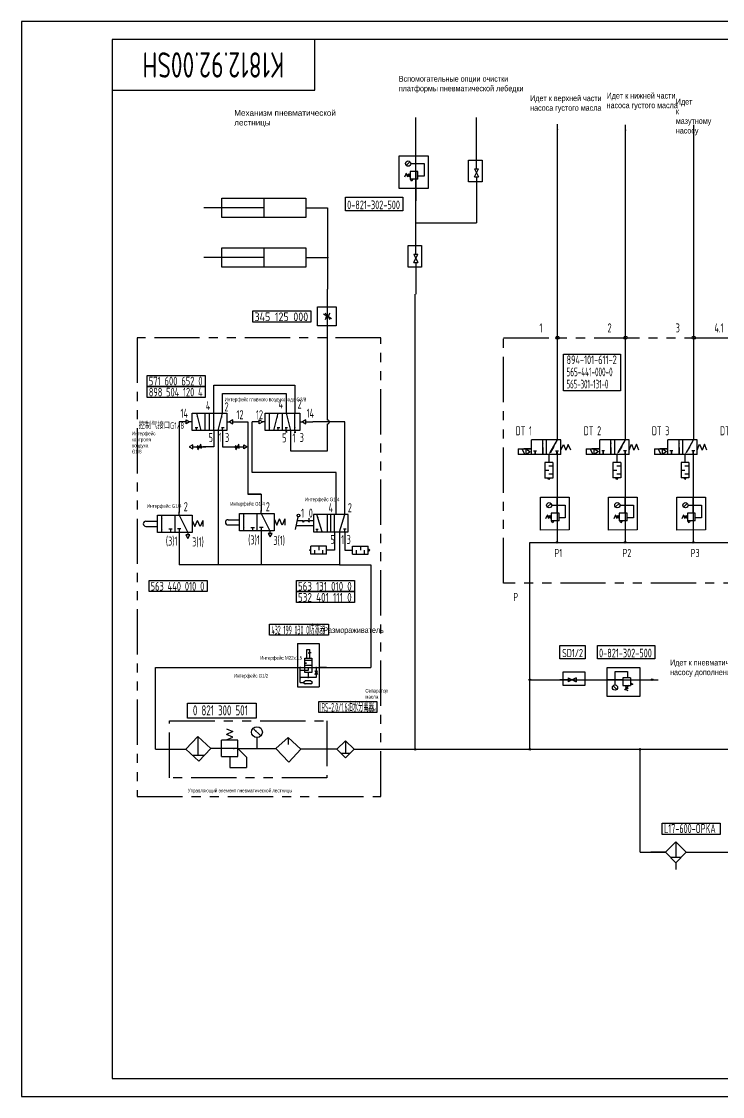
# Model space of a CAD drawing. Header units: millimetres. Extents: x 0 to 2100, y 0 to 1485.
# Drawn here: x 0 to 968, y 0 to 1485 of the extents above; entities that cross this region are included whole.
import ezdxf
from ezdxf.enums import TextEntityAlignment as Align

# ---------------------------------------------------------------- set-up
doc = ezdxf.new("R2010")
doc.units = ezdxf.units.MM
doc.header["$LTSCALE"] = 50
doc.linetypes.add('F', pattern=[0.75, 0.5, -0.25])
doc.linetypes.add('K', pattern=[2.5, 1.25, -0.25, 0.25, -0.25, 0.25, -0.25])
for name, color, linetype in [('01', 7, 'Continuous'), ('02', 1, 'Continuous'), ('04', 2, 'F'), ('07', 6, 'K'), ('11', 3, 'Continuous')]:
    doc.layers.add(name, color=color, linetype=linetype)
doc.styles.get("Standard").update_dxf_attribs({"font": 'isocp', "width": 0.707, "bigfont": 'intecad.shx'})

# ---------------------------------------------------------------- blocks, each defined once
blk = doc.blocks.new('mem1E')
for p, q in [((15, -3.8), (15, 0)), ((22.5, 0.9), (24, 0)), ((24, 0), (22.5, -0.9))]:
    blk.add_line(p, q)
at = {"layer": '01'}
for p, q in [((0, 0), (7.5, 0)), ((7.5, 3.8), (22.5, 3.8)), ((7.5, 3.8), (7.5, -3.8)), ((11.2, 3.8), (11.2, 0)), ((18.8, 3.8), (18.8, 0)), ((22.5, 3.8), (22.5, -3.8)), ((7.5, -3.8), (22.5, -3.8))]:
    blk.add_line(p, q, dxfattribs=at)
blk = doc.blocks.new('mem19')
at = {"layer": '01'}
for p, q in [((5, 1.25), (10, -1.25)), ((10, 1.25), (5, -1.25)), ((5, 1.25), (5, -1.25)), ((10, 1.25), (10, -1.25))]:
    blk.add_line(p, q, dxfattribs=at)
at = {"layer": '02'}
for p, q in [((5, 0), (0, 0)), ((10, 0), (15, 0))]:
    blk.add_line(p, q, dxfattribs=at)
blk = doc.blocks.new('mem3C')
at = {"layer": '01'}
for centre, start, end in [((7.5, 4.5), 228.18969, 311.81031), ((7.5, -4.5), 48.18969, 131.81031)]:
    blk.add_arc(centre, 3.75, start, end, dxfattribs=at)
at = {"layer": '02'}
for p, q in [((0, 0), (15, 0)), ((9.38, 3.25), (5.63, -3.25))]:
    blk.add_line(p, q, dxfattribs=at)
blk.add_lwpolyline([(9.38, 3.25, 0, 0.45, 0), (8.55, 1.8, 0.45, 0.45, 0)], format="xyseb", dxfattribs=at)
blk = doc.blocks.new('memF1B3')
at = {"layer": '01'}
blk.add_circle((0, 7.5), 2.5, dxfattribs=at)
at = {"layer": '02'}
for p, q in [((-1.41, 8.91), (1.41, 6.09)), ((0, 5), (0, 0))]:
    blk.add_line(p, q, dxfattribs=at)
blk.add_lwpolyline([(-1.41, 8.91, 0, 0.8, 0), (-0.34, 7.82, 0.8, 0.8, 0)], format="xyseb", dxfattribs=at)
blk = doc.blocks.new('mem1D')
at = {"layer": '01'}
for p, q in [((7.5, 0), (12.8, 5.3)), ((7.5, 0), (12.8, -5.3)), ((12.8, 5.3), (18.11, 0)), ((10.15, -2.65), (15.45, -2.65)), ((12.8, -5.3), (18.11, 0))]:
    blk.add_line(p, q, dxfattribs=at)
at = {"layer": '02'}
for p, q in [((7.5, 0), (0, 0)), ((18.11, 0), (25.61, 0))]:
    blk.add_line(p, q, dxfattribs=at)
at = {"layer": '04'}
blk.add_line((12.8, 5.3), (12.8, -2.65), dxfattribs=at)
blk = doc.blocks.new('*U30', base_point=(251.96, 168.31))
at = {"layer": '01'}
for p, q in [((251.96, 168.31), (251.96, 182.31)), ((195.96, 168.31), (251.96, 168.31))]:
    blk.add_line(p, q, dxfattribs=at)
blk = doc.blocks.new('*U31')
at = {"layer": '04'}
blk.add_blockref('*U30', (0, 0), dxfattribs=at)
blk = doc.blocks.new('*U32')
at = {"layer": '01'}
for points in [[(415, 292), (25, 292)], [(25, 292), (25, 5)], [(25, 5), (415, 5)]]:
    blk.add_lwpolyline(points, dxfattribs=at)
at = {"layer": '02'}
for points in [[(420, 297), (0, 297)], [(0, 297), (0, 0)], [(0, 0), (420, 0)]]:
    blk.add_lwpolyline(points, dxfattribs=at)

msp = doc.modelspace()

# ---------------------------------------------------------------- linework, layer by layer
for p, q in [((235.6, 944.1), (283.6, 944.1)), ((259.6, 920.1), (259.6, 944.1)), ((265.6, 944.1), (265.6, 946.2)), ((277.6, 944.1), (277.6, 946.2)), ((283.6, 944.1), (283.6, 920.1)), ((336.5, 944.1), (384.5, 944.1)), ((360.5, 920.1), (360.5, 944.1)), ((384.5, 944.1), (384.5, 920.1)), ((235.6, 932.1), (234.6, 932.1)), ((240, 924.3), (243.3, 924.3)), ((276, 924.3), (279.6, 924.3)), ((336.5, 932.1), (335.6, 932.1)), ((352.9, 924.3), (356.5, 924.3)), ((364.1, 924.3), (367.4, 924.3)), ((265.6, 920.1), (265.6, 918)), ((271.6, 920.1), (271.6, 918)), ((277.6, 920.1), (277.6, 917.9)), ((365.6, 920.1), (365.6, 918)), ((371.6, 920.1), (371.6, 918)), ((377.6, 920.1), (377.6, 917.9)), ((187.8, 779.2), (187.8, 803.2)), ((187.8, 803.2), (235.8, 803.2)), ((211.8, 803.2), (211.8, 779.2)), ((217.8, 803.2), (217.8, 807.5)), ((235.8, 803.2), (235.8, 779.2)), ((301.1, 805.2), (349.1, 805.2)), ((301.1, 781.2), (301.1, 805.2)), ((325.1, 805.2), (325.1, 781.2)), ((331.1, 805.2), (331.1, 809.5)), ((349.1, 805.2), (349.1, 781.2)), ((171.8, 794.8), (187.8, 794.8)), ((171.8, 787.6), (187.8, 787.6)), ((250.2, 795.9), (250.2, 787.3)), ((285.2, 796.8), (301.1, 796.8)), ((285.2, 789.6), (301.1, 789.6)), ((363.5, 797.9), (363.5, 789.3)), ((235.8, 779.2), (187.8, 779.2)), ((203.3, 784), (208.2, 784)), ((220.2, 784), (215.3, 784)), ((217.8, 779.2), (217.8, 776.2)), ((227, 775.8), (229.8, 770.9)), ((232.6, 775.8), (227, 775.8)), ((229.8, 779.2), (229.8, 775.8)), ((229.8, 770.9), (232.6, 775.8)), ((349.1, 781.2), (301.1, 781.2)), ((316.7, 786), (321.6, 786)), ((333.5, 786), (328.7, 786)), ((331.1, 781.2), (331.1, 778.2)), ((346.1, 777.8), (340.5, 777.8)), ((340.5, 777.8), (343.3, 772.9)), ((343.1, 781.2), (343.1, 777.8)), ((343.3, 772.9), (346.1, 777.8))]:
    msp.add_line(p, q)
for centre in [(171.8, 791.2), (285.2, 793.2)]:
    msp.add_arc(centre, 3.6, 90, 270)
at = {"layer": '01'}
for p, q in [((544.6, 1174.8), (544.6, 1352.6)), ((628.3, 1292.8), (628.3, 1352.6)), ((536.5, 1277.9), (536.5, 1267.1)), ((541.9, 1277.9), (536.5, 1277.9)), ((547.3, 1277.9), (541.9, 1277.9)), ((547.3, 1267.1), (547.3, 1277.9)), ((529.3, 1270.3), (531.1, 1274.6)), ((531.1, 1274.6), (532.9, 1270.3)), ((534.7, 1274.6), (532.9, 1270.3)), ((536.5, 1270.3), (534.7, 1274.6)), ((547.3, 1267.1), (536.5, 1267.1)), ((538.8, 1264.3), (537.2, 1267.1)), ((540.4, 1267.1), (538.8, 1264.3)), ((544.6, 1254.4), (544.6, 1237.3)), ((628.3, 1259.1), (628.3, 1207.1)), ((334.7, 1241), (334.7, 1214.4)), ((334.7, 1227.7), (251.8, 1227.7)), ((392.5, 1227.7), (422.6, 1227.7)), ((422.6, 1227.7), (422.6, 1115.4)), ((544.6, 1207.1), (628.3, 1207.1)), ((334.7, 1158.9), (251.8, 1158.9)), ((334.7, 1172.2), (334.7, 1145.7)), ((392.5, 1158.9), (422.6, 1158.9)), ((740.1, 1048.2), (740.1, 1156.8)), ((544.6, 1141), (544.6, 1108.3)), ((422.6, 934.4), (422.6, 1115.4)), ((543.1, 1108.3), (543.1, 479.6)), ((740.1, 907.2), (740.1, 1048.2)), ((834.1, 907.2), (834.1, 1048.2)), ((928.2, 907.2), (928.2, 1048.2)), ((265.6, 946.2), (265.6, 982.5)), ((265.6, 982.5), (377.3, 982.5)), ((377.3, 982.5), (377.3, 944.1)), ((277.6, 945.8), (277.6, 971.1)), ((277.6, 971.1), (365.6, 971.1)), ((365.6, 971.1), (365.6, 944.1)), ((217.8, 932.1), (217.8, 806.7)), ((312.7, 932.1), (312.7, 832.1)), ((318.7, 862.2), (318.7, 932.1)), ((446.4, 932.1), (402.4, 932.1)), ((422.6, 892.1), (422.6, 929.2)), ((446.4, 804.2), (446.4, 932.1)), ((265.6, 918), (265.6, 897.4)), ((271.6, 918), (271.6, 734.4)), ((277.6, 917.9), (277.6, 897.4)), ((364.6, 918), (366.8, 918)), ((371.6, 920.1), (371.6, 892.1)), ((376.4, 917.9), (378.9, 917.9)), ((744.8, 907), (704.3, 907)), ((704.3, 886.7), (704.3, 907)), ((724.6, 907), (724.6, 886.7)), ((744.8, 886.7), (744.8, 907)), ((838.9, 907), (798.4, 907)), ((798.4, 886.8), (798.4, 907)), ((818.6, 907), (818.6, 886.8)), ((838.9, 886.8), (838.9, 907)), ((932.9, 907), (892.4, 907)), ((892.4, 886.8), (892.4, 907)), ((912.7, 907), (912.7, 886.8)), ((932.9, 886.8), (932.9, 907)), ((265.6, 897.4), (250.4, 897.4)), ((277.6, 897.4), (288.8, 897.4)), ((371.6, 892.1), (422.6, 892.1)), ((685.8, 894.8), (704.3, 894.8)), ((685.8, 894.8), (685.8, 886.7)), ((691, 894.8), (694.9, 886.7)), ((696.8, 894.8), (702.5, 890.7)), ((696.8, 886.7), (696.8, 894.8)), ((707.1, 892.1), (711.1, 892.1)), ((737.3, 892.1), (741.4, 892.1)), ((744.8, 892.8), (748.2, 900.9)), ((748.2, 900.9), (751.6, 892.8)), ((754.9, 900.9), (751.6, 892.8)), ((758.3, 892.8), (754.9, 900.9)), ((779.9, 894.8), (798.4, 894.8)), ((779.9, 894.8), (779.9, 886.7)), ((785.1, 894.8), (788.9, 886.7)), ((790.9, 894.8), (796.6, 890.8)), ((790.9, 886.7), (790.9, 894.8)), ((801.2, 892.2), (805.2, 892.2)), ((831.4, 892.2), (835.5, 892.2)), ((838.9, 892.9), (842.3, 901)), ((842.3, 901), (845.6, 892.9)), ((849, 901), (845.6, 892.9)), ((852.4, 892.9), (849, 901)), ((874, 894.8), (892.4, 894.8)), ((874, 894.8), (874, 886.7)), ((879.2, 894.8), (883, 886.7)), ((884.9, 886.7), (884.9, 894.8)), ((884.9, 894.8), (890.7, 890.8)), ((895.2, 892.2), (899.3, 892.2)), ((925.5, 892.2), (929.5, 892.2)), ((932.9, 892.9), (936.3, 901)), ((936.3, 901), (939.7, 892.9)), ((943.1, 901), (939.7, 892.9)), ((946.4, 892.9), (943.1, 901)), ((724.6, 886.7), (685.8, 886.7)), ((702.5, 890.7), (696.8, 886.7)), ((744.8, 886.7), (724.6, 886.7)), ((739.5, 890.2), (739.5, 771.5)), ((818.6, 886.8), (779.9, 886.8)), ((796.6, 890.8), (790.9, 886.7)), ((838.9, 886.8), (818.6, 886.8)), ((833.4, 886.8), (833.4, 864.5)), ((833.5, 890.2), (833.5, 771.5)), ((912.7, 886.8), (874, 886.8)), ((890.7, 890.8), (884.9, 886.7)), ((932.9, 886.8), (912.7, 886.8)), ((927.5, 886.8), (927.5, 864.5)), ((927.6, 890.2), (927.6, 771.5)), ((434.4, 862.2), (318.7, 862.2)), ((434.4, 804.2), (434.4, 862.2)), ((312.7, 832.1), (331.1, 832.1)), ((331.1, 832.1), (312.7, 832.1)), ((331.1, 832.1), (331.1, 808.8)), ((724.2, 798.4), (726, 802.8)), ((726, 802.8), (727.8, 798.4)), ((729.6, 802.8), (727.8, 798.4)), ((731.4, 798.4), (729.6, 802.8)), ((731.4, 806), (731.4, 795.2)), ((736.8, 806), (731.4, 806)), ((742.2, 806), (736.8, 806)), ((742.2, 795.2), (742.2, 806)), ((818.2, 798.4), (820, 802.8)), ((820, 802.8), (821.8, 798.4)), ((823.6, 802.8), (821.8, 798.4)), ((825.4, 798.4), (823.6, 802.8)), ((825.4, 806), (825.4, 795.2)), ((830.8, 806), (825.4, 806)), ((836.2, 806), (830.8, 806)), ((836.2, 795.2), (836.2, 806)), ((912.3, 798.4), (914.1, 802.8)), ((914.1, 802.8), (915.9, 798.4)), ((917.7, 802.8), (915.9, 798.4)), ((919.5, 798.4), (917.7, 802.8)), ((919.5, 806), (919.5, 795.2)), ((924.9, 806), (919.5, 806)), ((930.3, 806), (924.9, 806)), ((930.3, 795.2), (930.3, 806)), ((235.8, 795.9), (239.4, 787.3)), ((239.4, 787.3), (243, 795.9)), ((246.6, 787.3), (243, 795.9)), ((250.2, 795.9), (246.6, 787.3)), ((349.1, 797.9), (352.7, 789.3)), ((352.7, 789.3), (356.3, 797.9)), ((359.9, 789.3), (356.3, 797.9)), ((363.5, 797.9), (359.9, 789.3)), ((742.2, 795.2), (731.4, 795.2)), ((733.6, 792.5), (732, 795.2)), ((735.2, 795.2), (733.6, 792.5)), ((836.2, 795.2), (825.4, 795.2)), ((827.7, 792.5), (826.1, 795.2)), ((829.3, 795.2), (827.7, 792.5)), ((930.3, 795.2), (919.5, 795.2)), ((921.7, 792.5), (920.2, 795.2)), ((923.3, 795.2), (921.7, 792.5)), ((217.8, 780.7), (217.8, 734.4)), ((331.1, 778.2), (331.1, 734.4)), ((432, 780.2), (432, 754.7)), ((439.2, 780.2), (439.2, 776.7)), ((439.2, 776.7), (439.2, 734.4)), ((446.4, 780.2), (446.4, 776.6)), ((446.4, 780.2), (446.4, 754.7)), ((739.5, 782.5), (739.5, 765.4)), ((833.5, 782.5), (833.5, 765.4)), ((927.6, 782.5), (927.6, 765.4)), ((701.9, 479.6), (701.9, 765.4)), ((439.2, 734.4), (217.8, 734.4)), ((439.2, 734.4), (482.5, 734.4)), ((482.5, 734.4), (482.5, 592.7)), ((394, 605.7), (394, 617.7)), ((394, 617.7), (398, 617.7)), ((399.8, 613.1), (397.6, 613.1)), ((398, 614.9), (398, 617.7)), ((398, 605.7), (398, 611.3)), ((391, 605.7), (401, 605.7)), ((391, 585.7), (391, 605.7)), ((391, 595.7), (401, 595.7)), ((401, 605.7), (401, 585.7)), ((185.1, 592.7), (482.5, 592.7)), ((185.1, 479.6), (185.1, 592.7)), ((401, 585.7), (391, 585.7)), ((701.9, 575.7), (853.8, 575.7)), ((841.1, 578.4), (830.3, 578.4)), ((830.3, 578.4), (830.3, 573)), ((830.3, 573), (830.3, 567.6)), ((830.3, 567.6), (841.1, 567.6)), ((837.9, 567.6), (833.6, 565.8)), ((833.6, 565.8), (837.9, 564)), ((841.1, 578.4), (841.1, 567.6)), ((841.1, 571.4), (843.9, 569.8)), ((843.9, 569.8), (841.1, 568.2)), ((853.8, 575.7), (879.2, 575.7)), ((833.6, 562.2), (837.9, 564)), ((837.9, 560.4), (833.6, 562.2)), ((283, 507.7), (292, 504)), ((276.2, 469.6), (276.2, 492.1)), ((298.7, 492.1), (276.2, 492.1)), ((292, 504), (283, 500.2)), ((292, 496.5), (283, 500.2)), ((283, 492.7), (292, 496.5)), ((298.7, 480.8), (298.7, 492.1)), ((368, 496.1), (368, 486.2)), ((185.1, 479.6), (227, 479.6)), ((298.7, 469.6), (298.7, 480.8)), ((418.6, 479.6), (385.7, 479.6)), ((476.2, 479.6), (1182, 479.6)), ((854.2, 337.3), (854.2, 479.6)), ((235.8, 471.3), (252.4, 471.3)), ((276.2, 469.6), (298.7, 469.6)), ((854.4, 337.3), (889.3, 337.3)), ((917.9, 337.3), (1021.9, 337.3)), ((903.6, 323), (903.6, 313.4))]:
    msp.add_line(p, q, dxfattribs=at)
at = {"layer": '01', "color": 7, "linetype": 'Continuous'}
for p, q in [((235.6, 920.1), (235.6, 944.1)), ((336.5, 920.1), (336.5, 944.1)), ((227.4, 932.1), (217.8, 932.1)), ((291.8, 932.1), (301.4, 932.1)), ((301.4, 932.1), (312.7, 932.1)), ((328.3, 932.1), (318.7, 932.1)), ((392.8, 932.1), (402.4, 932.1)), ((283.6, 920.1), (235.6, 920.1)), ((384.5, 920.1), (336.5, 920.1)), ((306.8, 900.1), (311.5, 897.4)), ((306.8, 894.7), (306.8, 900.1)), ((311.5, 897.4), (306.8, 894.7)), ((403.2, 804.2), (403.2, 780.2)), ((451.2, 804.2), (403.2, 804.2)), ((427.2, 780.2), (427.2, 804.2)), ((451.2, 780.2), (451.2, 804.2)), ((378.1, 783.2), (382, 800.7)), ((379.3, 788.6), (403.2, 788.6)), ((380.9, 795.8), (388.2, 795.8)), ((389.4, 793.6), (388.2, 795.8)), ((389.4, 793.6), (390.7, 795.8)), ((390.7, 795.8), (395.6, 795.8)), ((396.8, 793.6), (395.6, 795.8)), ((396.8, 799), (396.8, 796.8)), ((396.8, 793.6), (398.1, 795.8)), ((398.1, 795.8), (403.2, 795.8)), ((403.2, 780.2), (451.2, 780.2)), ((406.2, 783.8), (409.6, 783.8)), ((448.1, 783.8), (444.7, 783.8)), ((701.9, 765.4), (1145.5, 765.4)), ((396.1, 613.1), (398, 614.9)), ((396.1, 613.1), (398, 611.3)), ((391, 598.7), (392.8, 598.7)), ((392.8, 599.7), (392.8, 597.8)), ((385, 572), (385, 592.7)), ((421.3, 592.7), (411, 592.7)), ((385, 572), (389.5, 572)), ((399.7, 574), (391.5, 574)), ((399.7, 570.1), (391.5, 570.1))]:
    msp.add_line(p, q, dxfattribs=at)
at = {"layer": '01'}
for points in [[(276.8, 1241), (392.5, 1241), (392.5, 1214.4), (276.8, 1214.4)], [(276.8, 1172.2), (392.5, 1172.2), (392.5, 1145.7), (276.8, 1145.7)], [(243.5, 497.4), (227, 479.6), (244.7, 463.1), (261.2, 480.8)], [(368, 496.1), (351.4, 480.8), (369.2, 461.9), (385.7, 479.6)]]:
    msp.add_lwpolyline(points, close=True, dxfattribs=at)
for centre, radius in [((533.8, 1288.7), 3.6), ((422.6, 1158.9), 0.6), ((740.1, 1048.2), 2.25), ((834.1, 1048.2), 2.25), ((834.1, 1048.2), 2.25), ((928.2, 1048.2), 2.25), ((928.2, 1048.2), 2.25), ((728.7, 816.8), 3.6), ((822.7, 816.8), 3.6), ((916.8, 816.8), 3.6), ((739.5, 765.4), 1.12), ((833.5, 765.4), 1.12), ((927.6, 765.4), 1.12), ((385, 592.7), 0.5), ((385, 588.7), 0.5), ((385, 578.9), 0.5), ((396, 578.9), 0.5), ((407, 592.7), 0.5), ((701.9, 575.7), 1), ((819.5, 564.9), 3.6), ((870.9, 575.7), 1.12), ((543.6, 479.4), 1), ((543.1, 479.6), 0.5), ((701.9, 479.6), 1), ((854.2, 479.6), 1)]:
    msp.add_circle(centre, radius, dxfattribs=at)
at = {"layer": '01', "color": 7, "linetype": 'Continuous'}
msp.add_circle((382.4, 802.5), 1.91, dxfattribs=at)
at = {"layer": '01'}
for centre, radius, start, end in [((422.6, 931.8), 2.59, 270, 90), ((402.5, 585.6), 3.75, 318.1897, 41.8103), ((411.5, 585.6), 3.75, 138.1897, 221.8103)]:
    msp.add_arc(centre, radius, start, end, dxfattribs=at)
at = {"layer": '01', "color": 7, "linetype": 'Continuous'}
for centre, start, end in [((391.5, 572), 90, 270), ((399.7, 572), 270, 90)]:
    msp.add_arc(centre, 1.92, start, end, dxfattribs=at)
at = {"layer": '02'}
for p, q in [((740.1, 1156.8), (740.1, 1343.3)), ((834.1, 1048.2), (834.1, 1342.2)), ((928.2, 1048.2), (928.2, 1342.2)), ((544.6, 1277.9), (544.6, 1298.4)), ((531.8, 1286.6), (535.9, 1290.7)), ((537.4, 1288.7), (544.6, 1288.7)), ((544.6, 1277.9), (544.6, 1267.1)), ((530.9, 1275.4), (535.7, 1270.6)), ((544.6, 1267.1), (544.6, 1254.4)), ((834.1, 1048.2), (834.1, 1129.6)), ((928.2, 1048.2), (928.2, 1129.6)), ((719.8, 886.7), (719.8, 907)), ((729.9, 889.5), (740, 907)), ((813.9, 886.8), (813.9, 907)), ((823.9, 889.5), (834.1, 907)), ((908, 886.8), (908, 907)), ((918, 889.5), (928.1, 907)), ((709.1, 892.1), (709.1, 886.7)), ((709.1, 886.7), (709.1, 892.1)), ((719.8, 896.7), (719.8, 886.6)), ((734.9, 898.1), (729.8, 889.3)), ((739.4, 892.1), (739.4, 886.7)), ((739.4, 886.7), (739.4, 892.1)), ((803.2, 886.8), (803.2, 892.2)), ((803.2, 892.2), (803.2, 886.8)), ((813.9, 896.7), (813.9, 886.6)), ((828.9, 898.1), (823.9, 889.4)), ((833.4, 886.8), (833.4, 892.2)), ((833.4, 892.2), (833.4, 886.8)), ((897.3, 886.8), (897.3, 892.2)), ((897.3, 892.2), (897.3, 886.8)), ((908, 896.7), (908, 886.6)), ((923, 898.1), (917.9, 889.4)), ((927.5, 886.8), (927.5, 892.2)), ((927.5, 892.2), (927.5, 886.8)), ((726.7, 814.8), (730.7, 818.8)), ((732.3, 816.8), (739.5, 816.8)), ((739.5, 806), (739.5, 826.5)), ((820.7, 814.8), (824.8, 818.8)), ((826.3, 816.8), (833.5, 816.8)), ((833.5, 806), (833.5, 826.5)), ((914.8, 814.8), (918.8, 818.8)), ((920.4, 816.8), (927.6, 816.8)), ((927.6, 806), (927.6, 826.5)), ((415.2, 780.2), (408, 804.2)), ((725.7, 803.6), (730.6, 798.7)), ((739.5, 806.1), (739.5, 795.3)), ((819.8, 803.6), (824.6, 798.7)), ((833.5, 806.1), (833.5, 795.3)), ((913.8, 803.6), (918.7, 798.7)), ((927.6, 806.1), (927.6, 795.3)), ((739.5, 795.2), (739.5, 782.5)), ((833.5, 795.2), (833.5, 782.5)), ((927.6, 795.2), (927.6, 782.5)), ((830.3, 575.7), (809.8, 575.7)), ((821.5, 562.8), (817.5, 566.9)), ((819.5, 568.5), (819.5, 575.7)), ((830.2, 575.7), (841, 575.7)), ((832.7, 561.9), (837.6, 566.8)), ((841.1, 575.7), (853.8, 575.7)), ((276.2, 480.8), (261.2, 480.8)), ((298.7, 480.8), (276.2, 480.8)), ((298.7, 480.8), (351.4, 480.8))]:
    msp.add_line(p, q, dxfattribs=at)
at = {"layer": '02', "color": 1, "linetype": 'Continuous'}
for p, q in [((241.6, 944.1), (247.6, 920.1)), ((253.6, 920.1), (253.6, 944.1)), ((265.6, 920.1), (265.6, 944.1)), ((271.6, 920.1), (277.6, 944.1)), ((342.5, 920.1), (342.5, 944.1)), ((348.5, 920.1), (354.5, 944.1)), ((365.6, 944.1), (371.6, 920.1)), ((377.6, 920.1), (377.6, 944.1)), ((227.3, 934.8), (232.1, 932.1)), ((227.4, 929.4), (227.4, 934.8)), ((232.1, 932.1), (227.4, 929.4)), ((234.6, 932.1), (232.1, 932.1)), ((241.6, 920.1), (241.6, 924.3)), ((277.6, 920.1), (277.6, 924.3)), ((283.6, 932.1), (287.1, 932.1)), ((291.9, 934.8), (287.1, 932.1)), ((287.1, 932.1), (291.8, 929.4)), ((291.8, 929.4), (291.8, 934.8)), ((328.3, 929.4), (328.3, 934.8)), ((328.3, 934.8), (333, 932.1)), ((333, 932.1), (328.3, 929.4)), ((335.6, 932.1), (333, 932.1)), ((354.5, 920.1), (354.5, 924.3)), ((365.6, 920.1), (365.6, 924.3)), ((384.5, 932.1), (388.1, 932.1)), ((392.8, 934.8), (388.1, 932.1)), ((388.1, 932.1), (392.8, 929.4)), ((392.8, 929.4), (392.8, 934.8)), ((236.4, 900.1), (231.7, 897.4)), ((231.7, 897.4), (236.4, 894.7)), ((236.4, 894.7), (236.4, 900.1)), ((193.8, 779.2), (193.8, 803.2)), ((217.8, 803.2), (229.8, 779.2)), ((307.1, 781.2), (307.1, 805.2)), ((331.1, 805.2), (343.1, 781.2)), ((422.4, 780.2), (422.4, 804.2)), ((432, 780.2), (432, 804.2)), ((439.2, 780.2), (446.4, 804.2)), ((205.8, 784), (205.8, 779.2)), ((217.8, 784), (217.8, 779.2)), ((319.1, 786), (319.1, 781.2)), ((331.1, 786), (331.1, 781.2)), ((408, 783.8), (408, 780.2)), ((446.4, 780.2), (446.4, 783.8)), ((391, 602.7), (401, 602.7)), ((396, 588.7), (385, 588.7)), ((391, 592.7), (401, 592.7)), ((396, 592.7), (396, 588.7)), ((396, 585.7), (396, 578.9)), ((407, 592.7), (407, 578.9)), ((407, 578.9), (385, 578.9))]:
    msp.add_line(p, q, dxfattribs=at)
at = {"layer": '02'}
for points in [[(740.1, 1335.2, 2.02, 0, 0), (740.1, 1343.3, 0, 0, 0)], [(834.1, 1334.1, 2.02, 0, 0), (834.1, 1342.2, 0, 0, 0)], [(928.2, 1334.1, 2.02, 0, 0), (928.2, 1342.2, 0, 0, 0)], [(531.8, 1286.6, 0, 1.15, 0), (533.4, 1288.2, 1.15, 1.15, 0)], [(544.6, 1277.9, 0, 1.15, 0), (544.6, 1275, 1.15, 1.15, 0)], [(530.9, 1275.4, 0, 1.38, 0), (532.7, 1273.6, 1.38, 1.38, 0)], [(544.6, 1267, 0, 1.15, 0), (544.6, 1269.9, 1.15, 1.15, 0)], [(241.6, 944.1, 0, 1.92, 0), (243, 938.9, 1.92, 1.92, 0)], [(277.6, 944.1, 0, 2.4, 0), (276, 938.1, 2.4, 2.4, 0)], [(354.5, 944.1, 0, 2.4, 0), (352.9, 938.1, 2.4, 2.4, 0)], [(365.6, 944.1, 0, 1.92, 0), (367, 938.9, 1.92, 1.92, 0)], [(253.6, 920.1, 0, 1.92, 0), (253.6, 924.9, 1.92, 1.92, 0)], [(265.6, 920.1, 0, 1.92, 0), (265.6, 924.9, 1.92, 1.92, 0)], [(342.5, 920.1, 0, 1.92, 0), (342.5, 924.9, 1.92, 1.92, 0)], [(377.6, 920.1, 0, 1.92, 0), (377.6, 924.9, 1.92, 1.92, 0)], [(719.8, 907.2, 0, 2.16, 0), (719.8, 901.7, 2.16, 2.16, 0)], [(740.1, 907.2, 0, 2.16, 0), (737.4, 902.5, 2.16, 2.16, 0)], [(813.9, 907.2, 0, 2.16, 0), (813.9, 901.8, 2.16, 2.16, 0)], [(834.1, 907.2, 0, 2.16, 0), (831.4, 902.5, 2.16, 2.16, 0)], [(908, 907.2, 0, 2.16, 0), (908, 901.8, 2.16, 2.16, 0)], [(928.2, 907.2, 0, 2.16, 0), (925.5, 902.5, 2.16, 2.16, 0)], [(719.8, 886.6, 0, 2.16, 0), (719.8, 892, 2.16, 2.16, 0)], [(728, 886.7, 0, 2.16, 0), (730.7, 891.4, 2.16, 2.16, 0)], [(813.9, 886.6, 0, 2.16, 0), (813.9, 892, 2.16, 2.16, 0)], [(822.1, 886.8, 0, 2.16, 0), (824.8, 891.5, 2.16, 2.16, 0)], [(908, 886.6, 0, 2.16, 0), (908, 892, 2.16, 2.16, 0)], [(916.1, 886.8, 0, 2.16, 0), (918.9, 891.5, 2.16, 2.16, 0)], [(726.7, 814.8, 0, 1.15, 0), (728.2, 816.3, 1.15, 1.15, 0)], [(820.7, 814.8, 0, 1.15, 0), (822.3, 816.3, 1.15, 1.15, 0)], [(914.8, 814.8, 0, 1.15, 0), (916.3, 816.3, 1.15, 1.15, 0)], [(193.8, 803.2, 0, 1.92, 0), (193.8, 798.3, 1.92, 1.92, 0)], [(217.8, 803.2, 0, 1.92, 0), (220.1, 798.3, 1.92, 1.92, 0)], [(307.1, 805.2, 0, 1.92, 0), (307.1, 800.4, 1.92, 1.92, 0)], [(331.1, 805.2, 0, 1.92, 0), (333.5, 800.4, 1.92, 1.92, 0)], [(408, 804.2, 0, 1.92, 0), (409.4, 799.6, 1.92, 1.92, 0)], [(446.4, 804.2, 0, 1.92, 0), (445, 799.6, 1.92, 1.92, 0)], [(725.7, 803.6, 0, 1.38, 0), (727.6, 801.7, 1.38, 1.38, 0)], [(739.5, 806.1, 0, 1.15, 0), (739.5, 803.2, 1.15, 1.15, 0)], [(819.8, 803.6, 0, 1.38, 0), (821.7, 801.7, 1.38, 1.38, 0)], [(833.5, 806.1, 0, 1.15, 0), (833.5, 803.2, 1.15, 1.15, 0)], [(913.8, 803.6, 0, 1.38, 0), (915.7, 801.7, 1.38, 1.38, 0)], [(927.6, 806.1, 0, 1.15, 0), (927.6, 803.2, 1.15, 1.15, 0)], [(739.5, 795.1, 0, 1.15, 0), (739.5, 798, 1.15, 1.15, 0)], [(833.5, 795.1, 0, 1.15, 0), (833.5, 798, 1.15, 1.15, 0)], [(927.6, 795.1, 0, 1.15, 0), (927.6, 798, 1.15, 1.15, 0)], [(193.8, 779.2, 0, 1.92, 0), (193.8, 784, 1.92, 1.92, 0)], [(229.8, 779.2, 0, 1.92, 0), (227.3, 783.9, 1.92, 1.92, 0)], [(307.1, 781.2, 0, 1.92, 0), (307.1, 786, 1.92, 1.92, 0)], [(343.1, 781.2, 0, 1.92, 0), (340.7, 785.9, 1.92, 1.92, 0)], [(422.4, 780.2, 0, 1.92, 0), (422.4, 785.1, 1.92, 1.92, 0)], [(431.9, 780.2, 0, 1.92, 0), (431.9, 785.1, 1.92, 1.92, 0)], [(391, 602.7, 0, 1, 0), (393.2, 602.7, 1, 1, 0)], [(391, 592.7, 0, 1, 0), (393.2, 592.7, 1, 1, 0)], [(396, 592.7, 0, 1, 0), (396, 590.5, 1, 1, 0)], [(821.5, 562.8, 0, 1.15, 0), (820, 564.4, 1.15, 1.15, 0)], [(830.2, 575.7, 0, 1.15, 0), (833.1, 575.7, 1.15, 1.15, 0)], [(832.7, 561.9, 0, 1.38, 0), (834.6, 563.8, 1.38, 1.38, 0)], [(841.2, 575.7, 0, 1.15, 0), (838.3, 575.7, 1.15, 1.15, 0)], [(298.7, 480.8, 0, 2.4, 0), (292.7, 480.8, 2.4, 2.4, 0)]]:
    msp.add_lwpolyline(points, format="xyseb", dxfattribs=at)
at = {"layer": '02', "color": 1, "linetype": 'Continuous'}
for points in [[(447.5, 1242.2), (526.4, 1242.2), (526.4, 1223.6), (447.5, 1223.6)], [(748.2, 1025.5), (827.1, 1025.5), (827.1, 974.7), (748.2, 974.7)], [(743.5, 623.2), (778.1, 623.2), (778.1, 604.5), (743.5, 604.5)], [(795.3, 623.2), (874.3, 623.2), (874.3, 604.5), (795.3, 604.5)], [(884.4, 377.6), (964.5, 377.6), (964.5, 362), (884.4, 362)]]:
    msp.add_lwpolyline(points, close=True, dxfattribs=at)
at = {"layer": '02'}
for points in [[(319.5, 1085.1), (399.7, 1085.1), (399.7, 1069.8), (319.5, 1069.8)], [(173.6, 996.2), (253.8, 996.2), (253.8, 980.9), (173.6, 980.9)], [(173.6, 980.9), (253.8, 980.9), (253.8, 965.6), (173.6, 965.6)], [(176.1, 712.8), (256.2, 712.8), (256.2, 697.5), (176.1, 697.5)], [(379.5, 712.8), (459.7, 712.8), (459.7, 697.5), (379.5, 697.5)], [(379.5, 697.5), (459.7, 697.5), (459.7, 682.2), (379.5, 682.2)], [(342.4, 652.7), (424, 652.7), (424, 637.4), (342.4, 637.4)], [(229.1, 543.4), (324.2, 543.4), (324.2, 522.8), (229.1, 522.8)], [(410.4, 545.7), (490.5, 545.7), (490.5, 530.4), (410.4, 530.4)]]:
    msp.add_lwpolyline(points, close=True, dxfattribs=at)
at = {"layer": '04'}
for p, q in [((544.6, 1288.7), (556.1, 1288.7)), ((556.1, 1288.7), (556.1, 1276.6)), ((556.1, 1271.3), (547.3, 1271.3)), ((556.1, 1276.6), (556.1, 1271.3)), ((704.3, 894.8), (693.5, 894.8)), ((693.5, 894.8), (704.3, 894.8)), ((787.6, 894.8), (798.4, 894.8)), ((798.4, 894.8), (787.6, 894.8)), ((881.6, 894.8), (892.4, 894.8)), ((892.4, 894.8), (881.6, 894.8)), ((739.5, 816.8), (750.9, 816.8)), ((750.9, 816.8), (750.9, 804.8)), ((833.5, 816.8), (845, 816.8)), ((845, 816.8), (845, 804.8)), ((927.6, 816.8), (939.1, 816.8)), ((939.1, 816.8), (939.1, 804.8)), ((750.9, 804.8), (750.9, 799.5)), ((845, 804.8), (845, 799.5)), ((939.1, 804.8), (939.1, 799.5)), ((750.9, 799.5), (742.2, 799.5)), ((845, 799.5), (836.2, 799.5)), ((939.1, 799.5), (930.3, 799.5)), ((819.5, 587.1), (831.6, 587.1)), ((819.5, 575.7), (819.5, 587.1)), ((831.6, 587.1), (836.8, 587.1)), ((836.8, 587.1), (836.8, 578.4)), ((243.5, 497.4), (243.5, 471.3)), ((298.7, 480.8), (310.7, 468.8)), ((287.5, 469.6), (287.5, 454.6)), ((310.7, 468.8), (310.7, 454.6)), ((287.5, 454.6), (310.7, 454.6))]:
    msp.add_line(p, q, dxfattribs=at)
at = {"layer": '07', "color": 6, "linetype": 'K'}
for p, q in [((381, 625.7), (381, 565.7)), ((381, 625.7), (411, 625.7)), ((411, 625.7), (411, 565.7)), ((381, 565.7), (411, 565.7))]:
    msp.add_line(p, q, dxfattribs=at)
at = {"layer": '07'}
for points in [[(521.7, 1254.2), (521.7, 1299.6), (561.4, 1299.6), (561.4, 1254.5)], [(617.4, 1263.7), (617.4, 1293.4), (636.1, 1293.4), (636.1, 1263.7)], [(533.7, 1145.6), (533.7, 1175.4), (552.4, 1175.4), (552.4, 1145.6)], [(665.6, 1048.2), (1556.6, 1048.2), (1556.6, 709.1), (665.6, 709.1)], [(716.6, 782.3), (716.6, 827.8), (756.3, 827.8), (756.3, 782.7)], [(810.6, 782.3), (810.6, 827.8), (850.3, 827.8), (850.3, 782.7)], [(904.7, 782.3), (904.7, 827.8), (944.4, 827.8), (944.4, 782.7)], [(748.1, 586.6), (777.9, 586.6), (777.9, 567.9), (748.1, 567.9)], [(854, 552.7), (808.6, 552.7), (808.6, 592.4), (853.7, 592.4)]]:
    msp.add_lwpolyline(points, close=True, dxfattribs=at)
at = {"layer": '07', "color": 6, "linetype": 'K'}
for points in [[(408.7, 1090.7), (434.4, 1090.7), (434.4, 1064.8), (408.7, 1064.8)], [(496, 1048.2), (159.9, 1048.2), (159.9, 414.6), (496, 414.6)], [(204.5, 518.9), (421.8, 518.9), (421.8, 440.3), (204.5, 440.3)]]:
    msp.add_lwpolyline(points, close=True, dxfattribs=at)

# ---------------------------------------------------------------- block references
at = {"yscale": 1.439999999999998, "zscale": 1.44}
for p, xscale, rotation in [((728, 886.7), 1.439999999999998, 270), ((822.1, 886.8), 1.439999999999998, 270), ((916.1, 886.8), 1.439999999999998, 270), ((432, 754.7), 1.44, 180), ((446.4, 754.7), -1.44, 179.9999999999993)]:
    msp.add_blockref('mem1E', p, dxfattribs=dict(at, xscale=xscale, rotation=rotation))
at = {"layer": '01'}
for name, p, xscale, yscale, zscale in [('*U32', (0, 0), 5, 5, 5), ('mem3C', (236.4, 897.4), 1.2, 1.200000000000003, 1.2), ('mem19', (743.5, 575.7), 2.25, 2.25, 2.25), ('mem1D', (476.2, 479.6), -2.25, 2.25, 2.25), ('mem1D', (938.2, 337.3), -2.699999999999989, 2.699999999999989, 2.7)]:
    msp.add_blockref(name, p, dxfattribs=dict(at, xscale=xscale, yscale=yscale, zscale=zscale))
at = {"layer": '01', "xscale": 5, "yscale": 5}
msp.add_blockref('*U31', (405, 1390), dxfattribs=at)
at = {"layer": '01', "rotation": 90}
for name, p, xscale, yscale, zscale in [('mem19', (628.3, 1259.1), 2.25, 2.25, 2.25), ('mem19', (544.6, 1141), 2.25, 2.25, 2.25), ('mem3C', (422.6, 1064.8), 1.727999999999994, 1.727999999999994, 1.728)]:
    msp.add_blockref(name, p, dxfattribs=dict(at, xscale=xscale, yscale=yscale, zscale=zscale))
at = {"layer": '01', "color": 7, "linetype": 'Continuous', "xscale": 1.2, "yscale": 1.200000000000003, "zscale": 1.2}
msp.add_blockref('mem3C', (288.8, 897.4), dxfattribs=at)
at = {"layer": '02', "xscale": 3, "yscale": 3, "zscale": 3}
msp.add_blockref('memF1B3', (325.1, 480.8), dxfattribs=at)

# ---------------------------------------------------------------- texts
at = {"layer": '01', "attachment_point": 1}
for s, insert, char_height in [('{\\fArial|b0|i0|c204|p34;\\C3;Вспомогательные опции очистки\\Pплатформы пневматической лебедки}', (521, 1409.9), 8), ('{\\fArial|b0|i0|c204|p34;\\C3;Идет к верхней части\\Pнасоса густого масла}', (702.4, 1383), 8), ('{\\fArial|b0|i0|c204|p34;\\C3;Идет к нижней части\\Pнасоса густого масла}', (807.9, 1386.6), 8), ('{\\fArial|b0|i0|c204|p34;\\W1;\\C3;Механизм пневматической\\Pлестницы}', (293.8, 1362.7), 8), ('{\\fArial|b0|i0|c204|p34;\\C3;Интерфейс главного воздуховода \\fArial|b0|i0|c0|p34;G3/8}', (280.5, 965.4), 5), ('{\\fArial|b0|i0|c204|p34;\\C3;Интерфейс \\fArial|b0|i0|c0|p34;G1/4}', (173.2, 818.2), 5), ('{\\fArial|b0|i0|c204|p34;\\C3;Интерфейс \\fArial|b0|i0|c0|p34;G1/4}', (288.3, 821.3), 5), ('{\\fArial|b0|i0|c204|p34;\\C3;Интерфейс \\fArial|b0|i0|c0|p34;G1/4}', (391.3, 827.3), 5), ('{\\fArial|b0|i0|c204|p34;\\C3;Интерфейс М22х1.5}', (329.5, 608.4), 5), ('{\\fArial|b0|i0|c204|p34;\\C3;Идет к пневматическому\\Pнасосу дополнения масла}', (895.6, 603.4), 8), ('{\\fArial|b0|i0|c204|p34;\\C3;Интерфейс \\fArial|b0|i0|c0|p34;G1/2}', (293.2, 583.7), 5), ('{\\fArial|b0|i0|c204|p34;\\C3;Управляющий элемент пневматической лестницы}', (229.5, 425.1), 5)]:
    msp.add_mtext(s, dxfattribs=dict(at, insert=insert, char_height=char_height))
for s, insert, char_height, width in [('{\\fArial|b0|i0|c204|p34;\\C3;Идет к мазутному\\Pнасосу}', (903.5, 1378.3), 8, 0.293), ('{\\fArial|b0|i0|c204|p34;\\C3;Интерфейс контроля воздуха \\fArial|b0|i0|c0|p34;G1/8}', (152.4, 918.4), 5, 0.415), ('{\\fArial|b0|i0|c204|p34;\\C3;Размораживатель}', (416.7, 648.3), 8, 0.327), ('{\\fArial|b0|i0|c204|p34;\\C3;Сепаратор масла и воды}', (474.8, 563), 5, 0.736)]:
    msp.add_mtext(s, dxfattribs=dict(at, insert=insert, char_height=char_height, width=width))
at = {"layer": '02', "color": 1, "linetype": 'Continuous', "width": 0.707}
msp.add_text('0 821 300 501', height=14, dxfattribs=at).set_placement((236.7, 526.4))
at = {"layer": '11', "width": 0.69384}
msp.add_text('K1812.92.00SH', height=35, rotation=180, dxfattribs=at).set_placement((362.8, 1442.5), (167.2, 1442.5), align=Align.FIT)
at = {"layer": '11'}
for s, width, p, p2 in [('0-821-302-500', 0.694945, (449.6, 1225.7), (522.6, 1225.7)), ('345 125 000', 0.902113, (321.7, 1071.1), (395.9, 1071.1)), ('894-101-611-2', 0.694244, (752.6, 1011.7), (821.9, 1011.7)), ('565-441-000-0', 0.592468, (752.6, 994.9), (816.2, 994.9)), ('571 600 652 0', 0.787206, (175.8, 982.3), (250, 982.3)), ('565-301-131-0', 0.575706, (752.6, 978.1), (810.3, 978.1)), ('898 504 120 4', 0.767392, (175.8, 967), (250, 967)), ('563 440 010 0', 0.76765, (178.3, 698.8), (252.4, 698.8)), ('563 131 010 0', 0.829467, (381.7, 698.8), (455.9, 698.8)), ('532 401 111 0', 0.840751, (381.7, 683.5), (455.9, 683.5)), ('432 199 030 0防冻器', 0.540488, (345.2, 638.5), (419.5, 638.5)), ('0-821-302-500', 0.694945, (797.5, 606.6), (870.4, 606.6)), ('IRS-2.0/1.6油水分离器', 0.511856, (412.5, 531.7), (486.7, 531.7))]:
    msp.add_text(s, height=12, dxfattribs=dict(at, width=width)).set_placement(p, p2, align=Align.FIT)
at = {"layer": '11', "width": 0.700069}
for s, p in [('1', (715.2, 1055.5)), ('2', (809.3, 1055.5)), ('3', (903.3, 1055.5)), ('4.1', (956.8, 1055.5)), ('DT 1', (682.3, 913.4)), ('DT 2', (776.3, 913.4)), ('DT 3', (870.4, 913.4)), ('DT 4', (964.5, 913.4)), ('L17-600-OPKA', (887.3, 363.9))]:
    msp.add_text(s, height=12.5, dxfattribs=at).set_placement(p)
at = {"layer": '11', "color": 3, "linetype": 'Continuous', "width": 0.707}
for s, height, p in [('控制气接口G1/8', 8.75, (161.8, 922.4)), ('P1', 11.25, (735.9, 745.2)), ('P2', 11.25, (829.9, 745.2)), ('P3', 11.25, (924, 745.2)), ('P', 11.2, (679.1, 684.4)), ('SD1/2', 11.25, (746.5, 606.9))]:
    msp.add_text(s, height=height, dxfattribs=at).set_placement(p)
at = {"layer": '11', "char_height": 12.5, "attachment_point": 1}
for s, insert, width in [('4', (254.5, 960.6), 10.124), ('2', (280.4, 958.9), 10.124), ('4', (355, 962.9), 10.124), ('2', (381.2, 962.7), 9.245), ('14', (219.5, 950), 7.924), ('12', (296.9, 948.1), 3.962), ('12', (323.8, 948.1), 3.962), ('14', (393.7, 950), 7.924), ('5', (258.3, 916.4), 5.503), ('1', (272.3, 916.8), 4.842), ('3', (281, 916.6), 3.522), ('5', (359.9, 916.1), 5.503), ('1', (374.2, 916.2), 4.842), ('3', (384.1, 916.6), 3.522), ('2', (224, 821), 5.503), ('2', (337.3, 820.9), 5.503), ('4', (424, 819.5), 5.503), ('2', (450.6, 819.6), 5.503), ('1', (386, 812.1), 5.503), ('0', (396.7, 812.2), 5.503), ('(3)1', (199.3, 773.5), 5.503), ('3(1)', (235.7, 772.4), 5.503), ('(3)1', (313, 775.2), 5.503), ('3(1)', (347.8, 774.4), 5.503), ('5', (426.5, 775.6), 5.503), ('1', (441.4, 775.5), 5.503), ('3', (448.9, 775.7), 5.503)]:
    msp.add_mtext(s, dxfattribs=dict(at, insert=insert, width=width))

doc.saveas('drawing.dxf')
